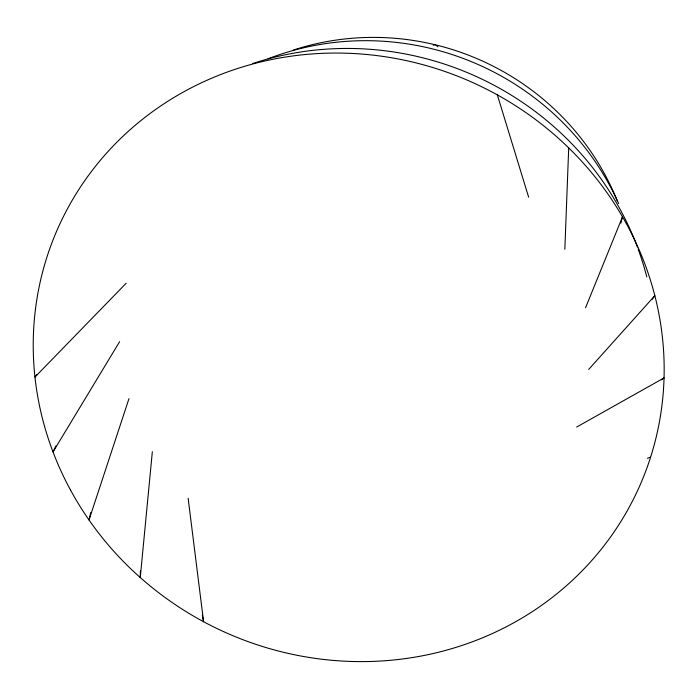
<?xml version="1.0" encoding="UTF-8"?>
<svg xmlns="http://www.w3.org/2000/svg" width="699" height="699" viewBox="0 0 699 699"><rect width="100%" height="100%" fill="white"/><g stroke="black" fill="none" stroke-linecap="round" stroke-linejoin="round"><path stroke-width="1.05" d="M140.394 571.013L140.263 577.549L152.338 451.729M564.844 249.298L568.706 147.9M90.783 512.55L89.009 519.977L128.974 398.648M620.852 223.147L622.494 216.83L585.535 307.822M55.868 446.058L53.01 451.947L119.625 341.662M652.316 299.233L654.832 295.677L588.707 369.43M36.995 374.515L34.95 377.076L126.213 283.191M661.368 379.784L664.05 377.923L576.666 427.054M647.423 458.203L650.559 457.286M433.135 45.173L435.276 44.797M436.15 45.444L437.897 46.746M497.347 94.889L528.654 197.214M202.317 615.286L203.584 621.717L188.145 498.291M293.213 50.118A256.821 248.136 23.9 0 1 617.269 200.831M268.075 58.777A269.823 259.626 23.9 0 1 618.659 203.592M252.82 63.469A300.221 286.109 23.9 0 1 637.383 247.053M638.143 249.106A300.221 286.109 23.9 0 1 646.785 276.909M70.407 489.833A318.15 301.479 23.9 0 0 616.527 528.295A318.15 301.479 23.9 0 0 359.155 53.867A318.15 301.479 23.9 0 0 70.407 489.833"/></g></svg>
